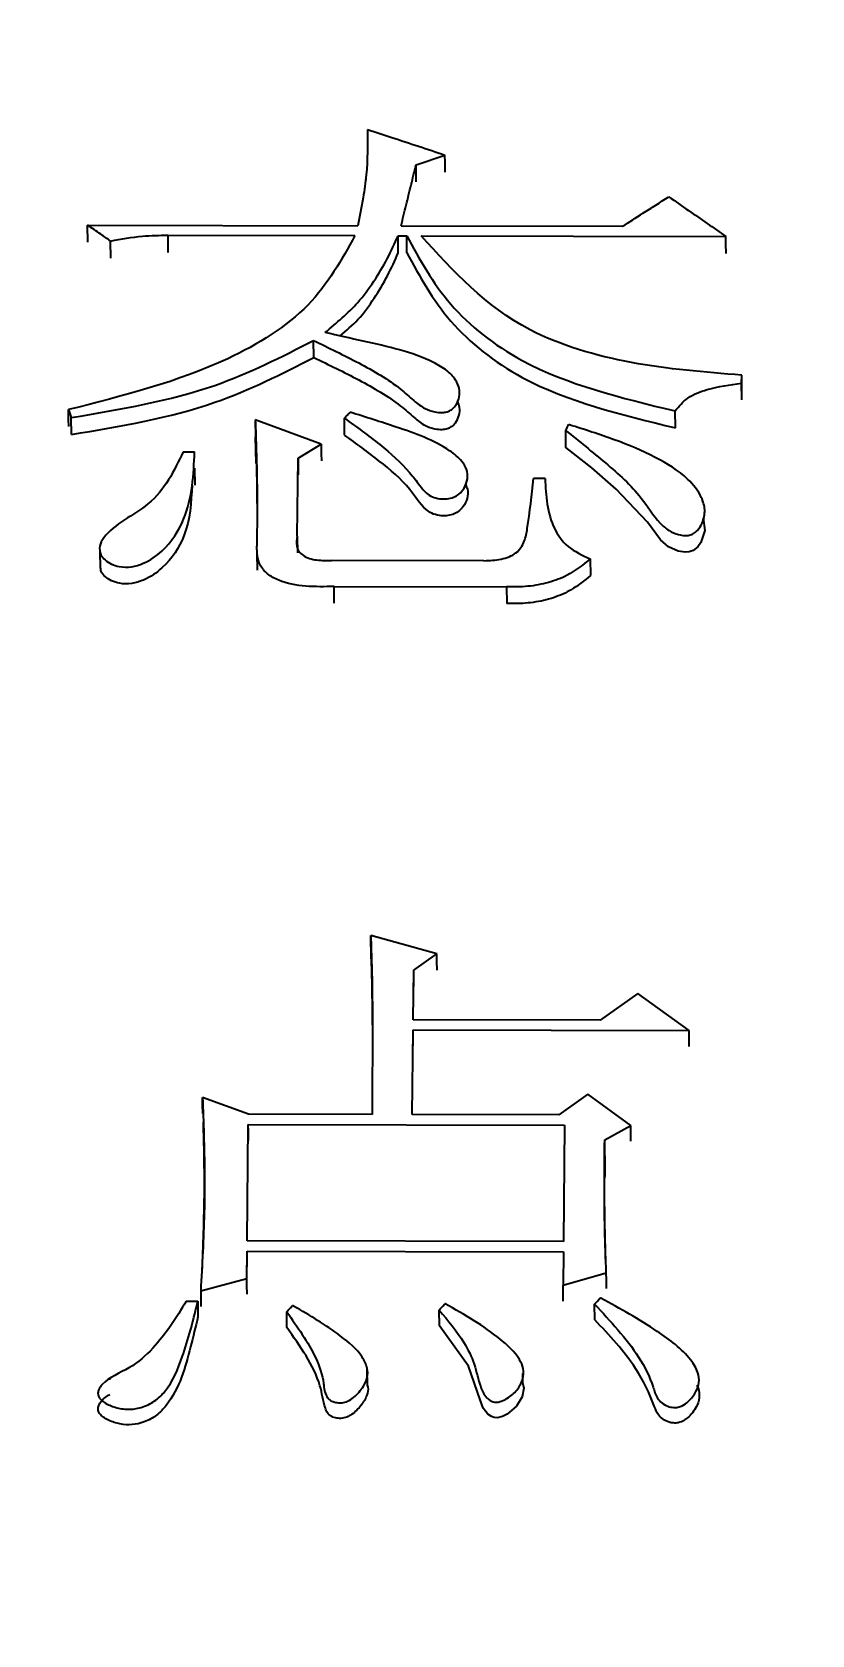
# Model space of a CAD drawing. Header units: millimetres. Extents: x 2454 to 4226, y 715 to 1968.
# Drawn here: x 2854.67 to 2857.31, y 1799.49 to 1804.92 of the extents above; entities that cross this region are included whole.
import ezdxf

# ---------------------------------------------------------------- set-up
doc = ezdxf.new("R2010")
doc.units = ezdxf.units.MM
doc.layers.add('标注', color=3, linetype='Continuous', lineweight=13)
doc.styles.add('SLDTEXTSTYLE1', font='txt.shx', dxfattribs={"width": 0.7, "bigfont": 'gbcbig.shx'})
doc.dimstyles.new('SLDDIMSTYLE12$0', dxfattribs={"dimtxt": 12, "dimasz": 10, "dimexe": 0, "dimexo": 0.0625, "dimgap": 0.875, "dimtad": 1, "dimdec": 1, "dimlfac": 1.8, "dimrnd": 1e-09, "dimzin": 12, "dimdsep": 46, "dimtxsty": 'SLDTEXTSTYLE1', "dimcen": 0.09, "dimdle": 8.16, "dimclrd": 3, "dimclre": 3, "dimadec": 0, "dimazin": 3, "dimtfac": 1, "dimtdec": 1, "dimtofl": 0, "dimtmove": 0, "dimatfit": 3, "dimfxl": 0, "dimfrac": 2, "dimtolj": 1, "dimlwd": 5, "dimlwe": 5, "dimarcsym": 0})

# ---------------------------------------------------------------- blocks, each defined once
blk = doc.blocks.new('*D56')
at = {"layer": 'Defpoints', "color": 0, "transparency": 16777216}
for p in [(3032.6389, 1924.4347), (3032.6389, 1854.7901), (2793.4312, 1778.8955)]:
    blk.add_point(p, dxfattribs=at)
at = {"layer": '标注', "color": 3, "linetype": 'Continuous', "lineweight": 5, "transparency": 16777216}
for p, q in [((3032.6389, 1924.3722), (3032.6389, 1854.7901)), ((2803.4312, 1854.7901), (3022.6389, 1854.7901))]:
    blk.add_line(p, q, dxfattribs=at)
at = {"layer": '标注', "color": 3, "lineweight": 5, "transparency": 16777216}
blk.add_line((2793.4312, 1778.958), (2793.4312, 1854.7901), dxfattribs=at)
at = {"layer": '标注', "color": 3, "transparency": 16777216}
for points in [[(2803.4312, 1856.4568), (2803.4312, 1853.1234), (2793.4312, 1854.7901)], [(3022.6389, 1856.4568), (3022.6389, 1853.1234), (3032.6389, 1854.7901)]]:
    blk.add_solid(points, dxfattribs=at)
at = {"layer": '标注', "color": 0, "transparency": 16777216, "insert": (2913.035, 1869.3794), "char_height": 12, "attachment_point": 5, "style": 'SLDTEXTSTYLE1'}
blk.add_mtext('\\A1;{\\H2.28571x;290}', dxfattribs=at)

msp = doc.modelspace()

# ---------------------------------------------------------------- linework, layer by layer
at = {"color": 7, "linetype": 'Continuous', "lineweight": 25}
for p, q in [((2855.9701, 1804.4717), (2856.0678, 1804.5048)), ((2855.9707, 1804.4136), (2855.9701, 1804.4717)), ((2855.7996, 1804.4262), (2855.7986, 1804.4145)), ((2854.8581, 1804.2674), (2855.7732, 1804.2654)), ((2854.8587, 1804.2096), (2854.8581, 1804.2674)), ((2855.9193, 1804.2651), (2856.6689, 1804.2634)), ((2854.936, 1804.156), (2854.9355, 1804.2137)), ((2855.1304, 1804.2334), (2855.7631, 1804.232)), ((2855.1309, 1804.1752), (2855.1304, 1804.2334)), ((2855.9092, 1804.2317), (2855.9384, 1804.2316)), ((2855.9097, 1804.1739), (2855.9092, 1804.2317)), ((2855.9389, 1804.1739), (2855.9384, 1804.2316)), ((2855.9871, 1804.2315), (2857.019, 1804.2293)), ((2855.6236, 1803.8193), (2855.6231, 1803.877)), ((2857.0722, 1803.7324), (2857.0725, 1803.7593)), ((2857.0728, 1803.6754), (2857.0722, 1803.7324)), ((2857.073, 1803.7023), (2857.0725, 1803.7593)), ((2856.1114, 1803.6719), (2856.1114, 1803.6733)), ((2854.7932, 1803.6428), (2854.8027, 1803.6158)), ((2854.8032, 1803.559), (2854.8027, 1803.6158)), ((2855.6487, 1803.5261), (2855.4256, 1803.6077)), ((2855.4256, 1803.6077), (2855.4262, 1803.5509)), ((2856.8479, 1803.5815), (2856.8473, 1803.6384)), ((2855.4289, 1803.4608), (2855.4262, 1803.5505)), ((2856.4773, 1803.5145), (2856.4767, 1803.5717)), ((2855.181, 1803.5), (2855.2201, 1803.5)), ((2855.5703, 1803.4789), (2855.6487, 1803.5261)), ((2855.2216, 1803.3871), (2855.221, 1803.4441)), ((2855.5676, 1803.2143), (2855.5703, 1803.4789)), ((2856.139, 1803.4433), (2856.139, 1803.4449)), ((2856.1395, 1803.388), (2856.1394, 1803.3962)), ((2856.4069, 1803.4093), (2856.3679, 1803.4094)), ((2856.9406, 1803.3279), (2856.9405, 1803.3352)), ((2854.8994, 1803.1631), (2854.8999, 1803.1065)), ((2855.5676, 1803.2143), (2855.5682, 1803.158)), ((2855.4312, 1803.1553), (2855.4318, 1803.0991)), ((2856.1996, 1803.1313), (2855.6836, 1803.1324)), ((2856.5599, 1803.1373), (2856.5604, 1803.0807)), ((2855.6925, 1803.0438), (2856.2766, 1803.0426)), ((2855.693, 1802.9878), (2855.6925, 1803.0438)), ((2856.2766, 1803.0426), (2856.2771, 1802.9861)), ((2856.0403, 1801.7998), (2855.817, 1801.8628)), ((2855.8182, 1801.7829), (2855.8176, 1801.808)), ((2855.9619, 1801.7444), (2856.0403, 1801.7998)), ((2855.9603, 1801.5772), (2855.9619, 1801.7444)), ((2855.9625, 1801.69), (2855.9619, 1801.7444)), ((2856.7205, 1801.6662), (2856.593, 1801.5759)), ((2856.8945, 1801.5404), (2856.7205, 1801.6662)), ((2855.9572, 1801.2558), (2855.9599, 1801.5424)), ((2855.9599, 1801.5424), (2856.8945, 1801.5404)), ((2856.593, 1801.5759), (2855.9603, 1801.5772)), ((2856.5517, 1801.3245), (2856.4537, 1801.2547)), ((2856.6967, 1801.2191), (2856.5517, 1801.3245)), ((2855.4023, 1801.257), (2855.247, 1801.3133)), ((2855.3982, 1800.8283), (2855.4019, 1801.2219)), ((2855.4019, 1801.2219), (2856.4728, 1801.2196)), ((2855.8209, 1801.256), (2855.4023, 1801.257)), ((2856.4537, 1801.2547), (2855.9572, 1801.2558)), ((2856.4728, 1801.2196), (2856.469, 1800.826)), ((2856.6086, 1801.1702), (2856.6967, 1801.2191)), ((2856.6092, 1801.1164), (2856.6086, 1801.1702)), ((2856.6092, 1801.1164), (2856.6087, 1801.0463)), ((2855.397, 1800.7013), (2855.3979, 1800.7931)), ((2855.3979, 1800.7931), (2856.4687, 1800.7907)), ((2855.3985, 1800.7399), (2855.3979, 1800.7931)), ((2856.469, 1800.826), (2855.3982, 1800.8283)), ((2856.4687, 1800.7907), (2856.4676, 1800.6778)), ((2855.2408, 1800.6593), (2855.397, 1800.7013)), ((2856.4676, 1800.6778), (2856.6141, 1800.7199)), ((2856.4683, 1800.6246), (2856.4676, 1800.6778)), ((2855.1918, 1800.624), (2855.2308, 1800.624)), ((2855.2308, 1800.624), (2855.2314, 1800.571)), ((2856.5748, 1800.561), (2856.5742, 1800.6141)), ((2855.5328, 1800.5349), (2855.5322, 1800.588)), ((2856.0489, 1800.5409), (2856.0483, 1800.5939)), ((2856.3313, 1800.3993), (2856.3313, 1800.4022)), ((2854.9321, 1800.3621), (2854.9322, 1800.3577)), ((2855.8056, 1800.3398), (2855.805, 1800.3927)), ((2856.3319, 1800.3492), (2856.3316, 1800.3798)), ((2856.9205, 1800.3877), (2856.9205, 1800.3912))]:
    msp.add_line(p, q, dxfattribs=at)
at = {"color": 7, "linetype": 'Continuous', "lineweight": 25, "flags": 128}
for points in [[(2856.0684, 1804.4466), (2856.0681, 1804.479), (2856.0678, 1804.5048)], [(2857.0195, 1804.1715), (2857.0192, 1804.2037), (2857.019, 1804.2293)], [(2854.7938, 1803.586), (2854.7935, 1803.6087), (2854.7934, 1803.6258), (2854.7932, 1803.6428)], [(2855.7281, 1803.557), (2855.7279, 1803.5774), (2855.7277, 1803.5956), (2855.7275, 1803.6138)], [(2855.6487, 1803.5261), (2855.649, 1803.4941), (2855.6493, 1803.4694)], [(2856.9406, 1803.2779), (2856.9418, 1803.276), (2856.9473, 1803.2339), (2856.9344, 1803.1929), (2856.9238, 1803.1778), (2856.9081, 1803.1655), (2856.895, 1803.1608), (2856.8807, 1803.1598), (2856.8574, 1803.1636), (2856.8242, 1803.1786), (2856.7977, 1803.2015), (2856.7538, 1803.2619), (2856.6479, 1803.3735), (2856.5647, 1803.4454), (2856.4773, 1803.5145), (2856.4773, 1803.5145)], [(2855.5703, 1803.4789), (2855.5707, 1803.4469), (2855.5709, 1803.4222)], [(2855.8176, 1801.8083), (2855.8173, 1801.8387), (2855.817, 1801.8628)], [(2856.0409, 1801.7454), (2856.0406, 1801.7758), (2856.0403, 1801.7998)], [(2855.9605, 1801.4883), (2855.9602, 1801.5185), (2855.9599, 1801.5424)], [(2856.8951, 1801.4863), (2856.8948, 1801.5164), (2856.8945, 1801.5404)], [(2855.2476, 1801.2593), (2855.2473, 1801.2895), (2855.247, 1801.3133)], [(2855.4025, 1801.1682), (2855.4022, 1801.1982), (2855.4019, 1801.2219)], [(2856.6973, 1801.1654), (2856.697, 1801.1954), (2856.6967, 1801.2191)], [(2855.3976, 1800.6483), (2855.3973, 1800.6779), (2855.397, 1800.7013)], [(2856.6147, 1800.6668), (2856.6143, 1800.6964), (2856.6141, 1800.7199)], [(2855.2408, 1800.6593), (2855.2412, 1800.6295), (2855.2414, 1800.6063)], [(2856.0483, 1800.5939), (2856.0532, 1800.5992), (2856.0605, 1800.6071), (2856.0679, 1800.6151)], [(2856.5742, 1800.614), (2856.584, 1800.6246), (2856.5938, 1800.6352)], [(2855.5322, 1800.588), (2855.5371, 1800.5933), (2855.5445, 1800.6012), (2855.5519, 1800.6091)], [(2856.3305, 1800.3488), (2856.3345, 1800.3298), (2856.3289, 1800.3006), (2856.3102, 1800.2684), (2856.2784, 1800.242), (2856.2628, 1800.2341), (2856.2452, 1800.2296), (2856.2347, 1800.2298), (2856.2249, 1800.2331), (2856.2133, 1800.2413), (2856.1977, 1800.2618), (2856.1868, 1800.2902), (2856.1474, 1800.4038), (2856.0489, 1800.5409), (2856.0489, 1800.5409)]]:
    msp.add_lwpolyline(points, dxfattribs=at)
at = {"color": 7, "linetype": 'Continuous', "lineweight": 25}
for points, knots in [([(2855.8059, 1804.5918), (2855.806, 1804.5403), (2855.8062, 1804.4631), (2855.7903, 1804.3543), (2855.7793, 1804.2971), (2855.7732, 1804.2654)], [0, 0, 0, 0, 0.47197, 0.707644, 1, 1, 1, 1]), ([(2855.8059, 1804.5918), (2855.8333, 1804.5827), (2855.8907, 1804.5636), (2855.978, 1804.5346), (2856.0379, 1804.5147), (2856.0678, 1804.5048)], [0, 0, 0, 0, 0.3142012, 0.6571005, 1, 1, 1, 1]), ([(2855.9193, 1804.2651), (2855.925, 1804.2885), (2855.9364, 1804.3347), (2855.9533, 1804.4036), (2855.9645, 1804.449), (2855.9701, 1804.4717)], [0, 0, 0, 0, 0.339434, 0.669717, 1, 1, 1, 1]), ([(2856.6689, 1804.2634), (2856.692, 1804.2781), (2856.7296, 1804.3021), (2856.7819, 1804.3354), (2856.8111, 1804.354), (2856.8257, 1804.3632)], [0, 0, 0, 0, 0.441755, 0.720877, 1, 1, 1, 1]), ([(2856.8257, 1804.3632), (2856.8478, 1804.3479), (2856.8911, 1804.3179), (2856.9555, 1804.2733), (2856.9978, 1804.2439), (2857.019, 1804.2293)], [0, 0, 0, 0, 0.3437, 0.67185, 1, 1, 1, 1]), ([(2854.9355, 1804.2137), (2854.9244, 1804.2214), (2854.906, 1804.2342), (2854.8802, 1804.2521), (2854.8655, 1804.2623), (2854.8581, 1804.2674)], [0, 0, 0, 0, 0.429625, 0.7148125, 1, 1, 1, 1]), ([(2855.7631, 1804.232), (2855.7175, 1804.1497), (2855.6246, 1803.9819), (2855.279, 1803.7656), (2854.9789, 1803.6898), (2854.7932, 1803.6428)], [0, 0, 0, 0, 0.268556, 0.547422, 1, 1, 1, 1]), ([(2854.9355, 1804.2137), (2854.9713, 1804.2203), (2855.0355, 1804.232), (2855.1013, 1804.233), (2855.1304, 1804.2334)], [0, 0, 0, 0, 0.558776, 1, 1, 1, 1]), ([(2855.6623, 1803.9037), (2855.7012, 1803.9364), (2855.7647, 1803.99), (2855.8288, 1804.0773), (2855.8742, 1804.1532), (2855.8976, 1804.2056), (2855.9092, 1804.2317)], [0, 0, 0, 0, 0.344838, 0.564754, 0.782976, 1, 1, 1, 1]), ([(2855.9384, 1804.2316), (2855.9819, 1804.1519), (2856.0701, 1803.9903), (2856.3702, 1803.7537), (2856.6648, 1803.6825), (2856.8473, 1803.6384)], [0, 0, 0, 0, 0.270109, 0.547916, 1, 1, 1, 1]), ([(2857.0725, 1803.7593), (2856.9475, 1803.7694), (2856.6993, 1803.7895), (2856.2778, 1803.9125), (2856.096, 1804.1119), (2855.9871, 1804.2315)], [0, 0, 0, 0, 0.288856, 0.573589, 1, 1, 1, 1]), ([(2855.713, 1803.8923), (2855.7339, 1803.9102), (2855.7792, 1803.9491), (2855.8291, 1804.0196), (2855.8749, 1804.0952), (2855.8981, 1804.1475), (2855.9097, 1804.1736)], [0, 0, 0, 0, 0.222725, 0.483657, 0.742549, 1, 1, 1, 1]), ([(2855.9389, 1804.1735), (2855.9824, 1804.0939), (2856.0707, 1803.9325), (2856.3709, 1803.6962), (2856.6654, 1803.6251), (2856.8479, 1803.5811)], [0, 0, 0, 0, 0.269969, 0.547744, 1, 1, 1, 1]), ([(2854.8027, 1803.6158), (2854.9691, 1803.6438), (2855.2636, 1803.6934), (2855.5142, 1803.8214), (2855.6231, 1803.877)], [0, 0, 0, 0, 0.565481, 1, 1, 1, 1]), ([(2855.6231, 1803.8769), (2855.6744, 1803.8521), (2855.777, 1803.8025), (2855.8933, 1803.735), (2855.9589, 1803.6764), (2855.9946, 1803.6467), (2856.0297, 1803.635), (2856.0556, 1803.6322), (2856.0755, 1803.6348), (2856.0915, 1803.6425), (2856.106, 1803.6576), (2856.116, 1803.6798), (2856.1189, 1803.7086), (2856.1067, 1803.7423), (2856.0768, 1803.7762), (2855.9769, 1803.8339), (2855.8298, 1803.8658), (2855.7052, 1803.894), (2855.6624, 1803.9037)], [0, 0, 0, 0, 0.149739, 0.299827, 0.355716, 0.398465, 0.427487, 0.448137, 0.462119, 0.476212, 0.493314, 0.520904, 0.550294, 0.584186, 0.630948, 0.678953, 0.889441, 1, 1, 1, 1]), ([(2854.8032, 1803.5586), (2854.9697, 1803.5865), (2855.2641, 1803.636), (2855.5147, 1803.7638), (2855.6236, 1803.8193)], [0, 0, 0, 0, 0.565543, 1, 1, 1, 1]), ([(2855.6237, 1803.8193), (2855.675, 1803.7946), (2855.7777, 1803.745), (2855.8938, 1803.6776), (2855.9595, 1803.619), (2855.9951, 1803.5894), (2856.0303, 1803.5777), (2856.0562, 1803.5749), (2856.0761, 1803.5775), (2856.0921, 1803.5853), (2856.1067, 1803.6003), (2856.1164, 1803.6225), (2856.1199, 1803.6483), (2856.1131, 1803.6642), (2856.1101, 1803.6712)], [0, 0, 0, 0, 0.260973, 0.522556, 0.619412, 0.694209, 0.744728, 0.780753, 0.805116, 0.829674, 0.859503, 0.907582, 0.958772, 1, 1, 1, 1]), ([(2856.8473, 1803.6384), (2856.8602, 1803.6542), (2856.8867, 1803.6864), (2856.9691, 1803.7179), (2857.0329, 1803.7269), (2857.0722, 1803.7324)], [0, 0, 0, 0, 0.267766, 0.548499, 1, 1, 1, 1]), ([(2855.4256, 1803.6077), (2855.428, 1803.5379), (2855.4317, 1803.4321), (2855.4319, 1803.2895), (2855.4313, 1803.2169), (2855.431, 1803.1806)], [0, 0, 0, 0, 0.491412, 0.745693, 1, 1, 1, 1]), ([(2855.7275, 1803.6138), (2855.768, 1803.5845), (2855.8468, 1803.5274), (2855.9332, 1803.4507), (2855.9782, 1803.392), (2856.0007, 1803.3622), (2856.0244, 1803.3465), (2856.0496, 1803.3401), (2856.0747, 1803.3398), (2856.0977, 1803.3452), (2856.118, 1803.3577), (2856.1356, 1803.3789), (2856.1464, 1803.4081), (2856.1431, 1803.4402), (2856.1229, 1803.4741), (2856.0505, 1803.5326), (2855.9147, 1803.5809), (2855.7989, 1803.6176), (2855.7472, 1803.634)], [0, 0, 0, 0, 0.145387, 0.283229, 0.341602, 0.376428, 0.39894, 0.421519, 0.444237, 0.463626, 0.483047, 0.510337, 0.547078, 0.583498, 0.616519, 0.671207, 0.85334, 1, 1, 1, 1]), ([(2855.7275, 1803.6138), (2855.7292, 1803.6155), (2855.7333, 1803.6198), (2855.7398, 1803.6265), (2855.7447, 1803.6315), (2855.7472, 1803.634)], [0, 0, 0, 0, 0.253832, 0.626916, 1, 1, 1, 1]), ([(2856.138, 1803.3872), (2856.1403, 1803.3825), (2856.1473, 1803.3682), (2856.1443, 1803.3422), (2856.1324, 1803.3163), (2856.1146, 1803.2977), (2856.0945, 1803.287), (2856.0722, 1803.2828), (2856.0476, 1803.2836), (2856.0228, 1803.2904), (2855.9842, 1803.3189), (2855.944, 1803.3887), (2855.8459, 1803.4703), (2855.7675, 1803.5277), (2855.7281, 1803.5566)], [0, 0, 0, 0, 0.028459, 0.087453, 0.144328, 0.184915, 0.217591, 0.250281, 0.285003, 0.326027, 0.364223, 0.51839, 0.757263, 1, 1, 1, 1]), ([(2856.4767, 1803.5717), (2856.4784, 1803.575), (2856.4817, 1803.5818), (2856.485, 1803.5885), (2856.4866, 1803.5919)], [0, 0, 0, 0, 0.5, 1, 1, 1, 1]), ([(2856.4768, 1803.5717), (2856.5219, 1803.5356), (2856.6122, 1803.4635), (2856.7268, 1803.3618), (2856.7778, 1803.2748), (2856.8232, 1803.2331), (2856.8534, 1803.2202), (2856.8773, 1803.2159), (2856.8949, 1803.2168), (2856.9107, 1803.2229), (2856.9268, 1803.2367), (2856.9425, 1803.2637), (2856.951, 1803.3026), (2856.9352, 1803.3556), (2856.8832, 1803.4215), (2856.7783, 1803.4862), (2856.6405, 1803.5438), (2856.5394, 1803.5756), (2856.4874, 1803.5917), (2856.4866, 1803.5919)], [0, 0, 0, 0, 0.141031, 0.282341, 0.374293, 0.406121, 0.432828, 0.447383, 0.45881, 0.470329, 0.484531, 0.509666, 0.551608, 0.592091, 0.658816, 0.763853, 0.878576, 0.998123, 1, 1, 1, 1]), ([(2855.181, 1803.5), (2855.151, 1803.4356), (2855.0963, 1803.3187), (2854.9352, 1803.2511), (2854.896, 1803.1815), (2854.8996, 1803.1535), (2854.9165, 1803.133), (2854.9382, 1803.1191), (2854.9687, 1803.1087), (2855.0075, 1803.1091), (2855.0598, 1803.1251), (2855.1311, 1803.1755), (2855.2116, 1803.3042), (2855.2167, 1803.4225), (2855.2201, 1803.5)], [0, 0, 0, 0, 0.206077, 0.374239, 0.405237, 0.435444, 0.456771, 0.479469, 0.502354, 0.535907, 0.56973, 0.635638, 0.761768, 1, 1, 1, 1]), ([(2855.4292, 1803.4605), (2855.4292, 1803.4607), (2855.4292, 1803.461), (2855.43, 1803.4285), (2855.4317, 1803.3449), (2855.4316, 1803.2844), (2855.4315, 1803.2487)], [0, 0, 0, 0, 0.0473954, 0.0914464, 0.463265, 1, 1, 1, 1]), ([(2855.2117, 1803.3875), (2855.2085, 1803.3291), (2855.2032, 1803.2298), (2855.1315, 1803.1188), (2855.0604, 1803.0685), (2855.0081, 1803.0525), (2854.9693, 1803.0522), (2854.9386, 1803.0625), (2854.9176, 1803.0765), (2854.9029, 1803.0917), (2854.9024, 1803.1025), (2854.9023, 1803.1063)], [0, 0, 0, 0, 0.347793, 0.591038, 0.718209, 0.783497, 0.848276, 0.892449, 0.936246, 0.97738, 1, 1, 1, 1]), ([(2856.1996, 1803.1313), (2856.2192, 1803.132), (2856.2577, 1803.1334), (2856.313, 1803.1542), (2856.3389, 1803.1965), (2856.3542, 1803.2818), (2856.3618, 1803.353), (2856.3679, 1803.4094)], [0, 0, 0, 0, 0.130677, 0.257295, 0.385347, 0.512253, 1, 1, 1, 1]), ([(2856.4069, 1803.4093), (2856.4098, 1803.3513), (2856.414, 1803.2699), (2856.4797, 1803.1742), (2856.5327, 1803.1498), (2856.5599, 1803.1373)], [0, 0, 0, 0, 0.549743, 0.769879, 1, 1, 1, 1]), ([(2855.6925, 1803.0438), (2855.6605, 1803.0432), (2855.5969, 1803.0419), (2855.5171, 1803.056), (2855.4656, 1803.0851), (2855.4326, 1803.1246), (2855.4316, 1803.1587), (2855.431, 1803.1806)], [0, 0, 0, 0, 0.261705, 0.520058, 0.649808, 0.775125, 1, 1, 1, 1]), ([(2855.5676, 1803.2143), (2855.5658, 1803.2031), (2855.5631, 1803.1857), (2855.5717, 1803.1625), (2855.5927, 1803.1425), (2855.6338, 1803.1313), (2855.6669, 1803.132), (2855.6836, 1803.1324)], [0, 0, 0, 0, 0.226341, 0.350872, 0.478908, 0.736045, 1, 1, 1, 1]), ([(2856.5599, 1803.1373), (2856.5352, 1803.1173), (2856.4941, 1803.0839), (2856.4187, 1803.0556), (2856.3487, 1803.0423), (2856.3007, 1803.0425), (2856.2766, 1803.0426)], [0, 0, 0, 0, 0.330427, 0.550547, 0.774553, 1, 1, 1, 1]), ([(2856.5604, 1803.0807), (2856.5358, 1803.0607), (2856.4947, 1803.0274), (2856.4192, 1802.9991), (2856.3493, 1802.9858), (2856.3012, 1802.986), (2856.2771, 1802.9861)], [0, 0, 0, 0, 0.3303127, 0.5504353, 0.7744887, 1, 1, 1, 1]), ([(2855.817, 1801.8628), (2855.8191, 1801.7929), (2855.823, 1801.6572), (2855.8222, 1801.4549), (2855.8213, 1801.3223), (2855.8209, 1801.256)], [0, 0, 0, 0, 0.347084, 0.67353, 1, 1, 1, 1]), ([(2855.818, 1801.7975), (2855.818, 1801.7975), (2855.818, 1801.7976), (2855.818, 1801.7957), (2855.8189, 1801.7409), (2855.8214, 1801.633), (2855.8223, 1801.5136), (2855.8221, 1801.4512), (2855.822, 1801.4182)], [0, 0, 0, 0, 0.001543, 0.005168, 0.028854, 0.459032, 0.714314, 1, 1, 1, 1]), ([(2855.247, 1801.3133), (2855.2486, 1801.2714), (2855.2534, 1801.1419), (2855.2559, 1800.924), (2855.2458, 1800.7476), (2855.2408, 1800.6593)], [0, 0, 0, 0, 0.193295, 0.596284, 1, 1, 1, 1]), ([(2855.2487, 1801.2306), (2855.2508, 1801.1518), (2855.2539, 1801.0326), (2855.2498, 1800.8605), (2855.247, 1800.7807), (2855.2456, 1800.7468), (2855.2451, 1800.7347), (2855.245, 1800.734), (2855.245, 1800.7336)], [0, 0, 0, 0, 0.507626, 0.768682, 0.896892, 0.948096, 0.973918, 1, 1, 1, 1]), ([(2856.6141, 1800.7199), (2856.6121, 1800.7688), (2856.6082, 1800.8685), (2856.607, 1801.0187), (2856.6081, 1801.1197), (2856.6086, 1801.1702)], [0, 0, 0, 0, 0.325541, 0.662724, 1, 1, 1, 1]), ([(2856.6123, 1800.7638), (2856.6123, 1800.7638), (2856.6124, 1800.7637), (2856.6123, 1800.766), (2856.6113, 1800.7968), (2856.6082, 1800.9171), (2856.6084, 1800.9999), (2856.6086, 1801.0482)], [0, 0, 0, 0, 0.000255, 0.005923, 0.040858, 0.441469, 1, 1, 1, 1]), ([(2855.1919, 1800.624), (2855.1581, 1800.5688), (2855.1072, 1800.4857), (2855.0033, 1800.394), (2854.9226, 1800.3642), (2854.8961, 1800.3278), (2854.8922, 1800.3137), (2854.8938, 1800.3024), (2854.9013, 1800.2908), (2854.9197, 1800.2765), (2854.9518, 1800.2632), (2854.995, 1800.2557), (2855.0422, 1800.2629), (2855.0858, 1800.284), (2855.1427, 1800.339), (2855.1876, 1800.4544), (2855.2158, 1800.558), (2855.2301, 1800.6211), (2855.2308, 1800.624)], [0, 0, 0, 0, 0.193821, 0.291259, 0.3882, 0.408732, 0.421979, 0.432992, 0.444006, 0.462623, 0.497454, 0.535246, 0.573618, 0.617485, 0.662114, 0.796587, 0.990896, 1, 1, 1, 1]), ([(2856.0483, 1800.5939), (2856.0781, 1800.5584), (2856.1261, 1800.501), (2856.1708, 1800.4113), (2856.1818, 1800.3459), (2856.2015, 1800.3035), (2856.2191, 1800.288), (2856.2304, 1800.2827), (2856.2425, 1800.2814), (2856.2593, 1800.2847), (2856.2848, 1800.2974), (2856.3137, 1800.3217), (2856.3324, 1800.3578), (2856.3363, 1800.3949), (2856.3123, 1800.4449), (2856.2537, 1800.4996), (2856.1664, 1800.5601), (2856.1016, 1800.5967), (2856.0681, 1800.615), (2856.0679, 1800.6151)], [0, 0, 0, 0, 0.157717, 0.254328, 0.350909, 0.399774, 0.416335, 0.42709, 0.437929, 0.451794, 0.477282, 0.52559, 0.572326, 0.618007, 0.657421, 0.765529, 0.879704, 0.999303, 1, 1, 1, 1]), ([(2856.5742, 1800.614), (2856.601, 1800.5855), (2856.6816, 1800.4996), (2856.7583, 1800.3926), (2856.7817, 1800.3009), (2856.801, 1800.2789), (2856.8204, 1800.2681), (2856.8399, 1800.2636), (2856.8569, 1800.2644), (2856.8748, 1800.2708), (2856.8977, 1800.288), (2856.9179, 1800.3151), (2856.9306, 1800.349), (2856.9252, 1800.3872), (2856.8851, 1800.4517), (2856.7701, 1800.5372), (2856.6611, 1800.5997), (2856.5945, 1800.6348), (2856.5938, 1800.6352)], [0, 0, 0, 0, 0.114058, 0.343944, 0.38483, 0.406326, 0.427861, 0.44408, 0.457452, 0.470826, 0.493362, 0.536019, 0.569578, 0.603341, 0.654864, 0.795433, 0.997908, 1, 1, 1, 1]), ([(2855.2314, 1800.5709), (2855.2232, 1800.5371), (2855.1985, 1800.4353), (2855.166, 1800.3161), (2855.0938, 1800.2366), (2855.0531, 1800.2144), (2855.0093, 1800.2039), (2854.9671, 1800.2069), (2854.934, 1800.2176), (2854.9111, 1800.2304), (2854.8989, 1800.2417), (2854.8934, 1800.2533), (2854.8934, 1800.2656), (2854.9003, 1800.2815), (2854.914, 1800.2971), (2854.9277, 1800.3051), (2854.9333, 1800.3084)], [0, 0, 0, 0, 0.171113, 0.515192, 0.583243, 0.651488, 0.706904, 0.762448, 0.817554, 0.847867, 0.873223, 0.890599, 0.907977, 0.932948, 0.97232, 1, 1, 1, 1]), ([(2855.5322, 1800.588), (2855.55, 1800.5627), (2855.6035, 1800.4864), (2855.6563, 1800.3908), (2855.6597, 1800.3101), (2855.6756, 1800.2904), (2855.6881, 1800.2835), (2855.7033, 1800.2798), (2855.7207, 1800.2797), (2855.7409, 1800.2853), (2855.7671, 1800.3036), (2855.79, 1800.3311), (2855.8075, 1800.3651), (2855.8058, 1800.4002), (2855.7815, 1800.4523), (2855.6945, 1800.5251), (2855.6097, 1800.5771), (2855.553, 1800.6085), (2855.5519, 1800.6091)], [0, 0, 0, 0, 0.10885, 0.328331, 0.384223, 0.399123, 0.414056, 0.428998, 0.446618, 0.465541, 0.491829, 0.549093, 0.587579, 0.626316, 0.676668, 0.792149, 0.99602, 1, 1, 1, 1]), ([(2856.921, 1800.3381), (2856.9211, 1800.338), (2856.9273, 1800.328), (2856.9312, 1800.3049), (2856.9226, 1800.2678), (2856.9018, 1800.2391), (2856.8781, 1800.2199), (2856.8602, 1800.212), (2856.8419, 1800.211), (2856.8238, 1800.2147), (2856.8055, 1800.2237), (2856.7869, 1800.2413), (2856.7647, 1800.3025), (2856.7257, 1800.3863), (2856.6497, 1800.4818), (2856.5999, 1800.5345), (2856.5748, 1800.561)], [0, 0, 0, 0, 0.000724, 0.057697, 0.115123, 0.193709, 0.223693, 0.253994, 0.276308, 0.298504, 0.33133, 0.364501, 0.415506, 0.655932, 0.827147, 1, 1, 1, 1]), ([(2855.8046, 1800.3395), (2855.8053, 1800.3374), (2855.8089, 1800.3263), (2855.8043, 1800.3018), (2855.784, 1800.2706), (2855.7609, 1800.2447), (2855.7358, 1800.2305), (2855.7164, 1800.2265), (2855.6972, 1800.2281), (2855.6806, 1800.2344), (2855.6681, 1800.2463), (2855.6558, 1800.2814), (2855.647, 1800.3486), (2855.5992, 1800.4404), (2855.5551, 1800.5032), (2855.5328, 1800.5349)], [0, 0, 0, 0, 0.012811, 0.068698, 0.141778, 0.22379, 0.255994, 0.288497, 0.318214, 0.348552, 0.37501, 0.40932, 0.564477, 0.780221, 1, 1, 1, 1])]:
    msp.add_open_spline(points, degree=3, knots=knots, dxfattribs=at)

# ---------------------------------------------------------------- dimensions: what is measured, and where the dimension line sits
at = {"layer": '标注'}
dim = msp.add_linear_dim(base=(3032.6389, 1854.7901), p1=(2793.4312, 1778.8955), p2=(3032.6389, 1924.4347), text='{\\H2.28571x;290}', dimstyle='SLDDIMSTYLE12$0', override={"dimtdec": 3, "dimtzin": 0}, dxfattribs=at)
dim.commit()
dim.dimension.update_dxf_attribs({"geometry": '*D56', "text_midpoint": (2913.035, 1854.7901), "dimtype": 160})

doc.saveas('drawing.dxf')
